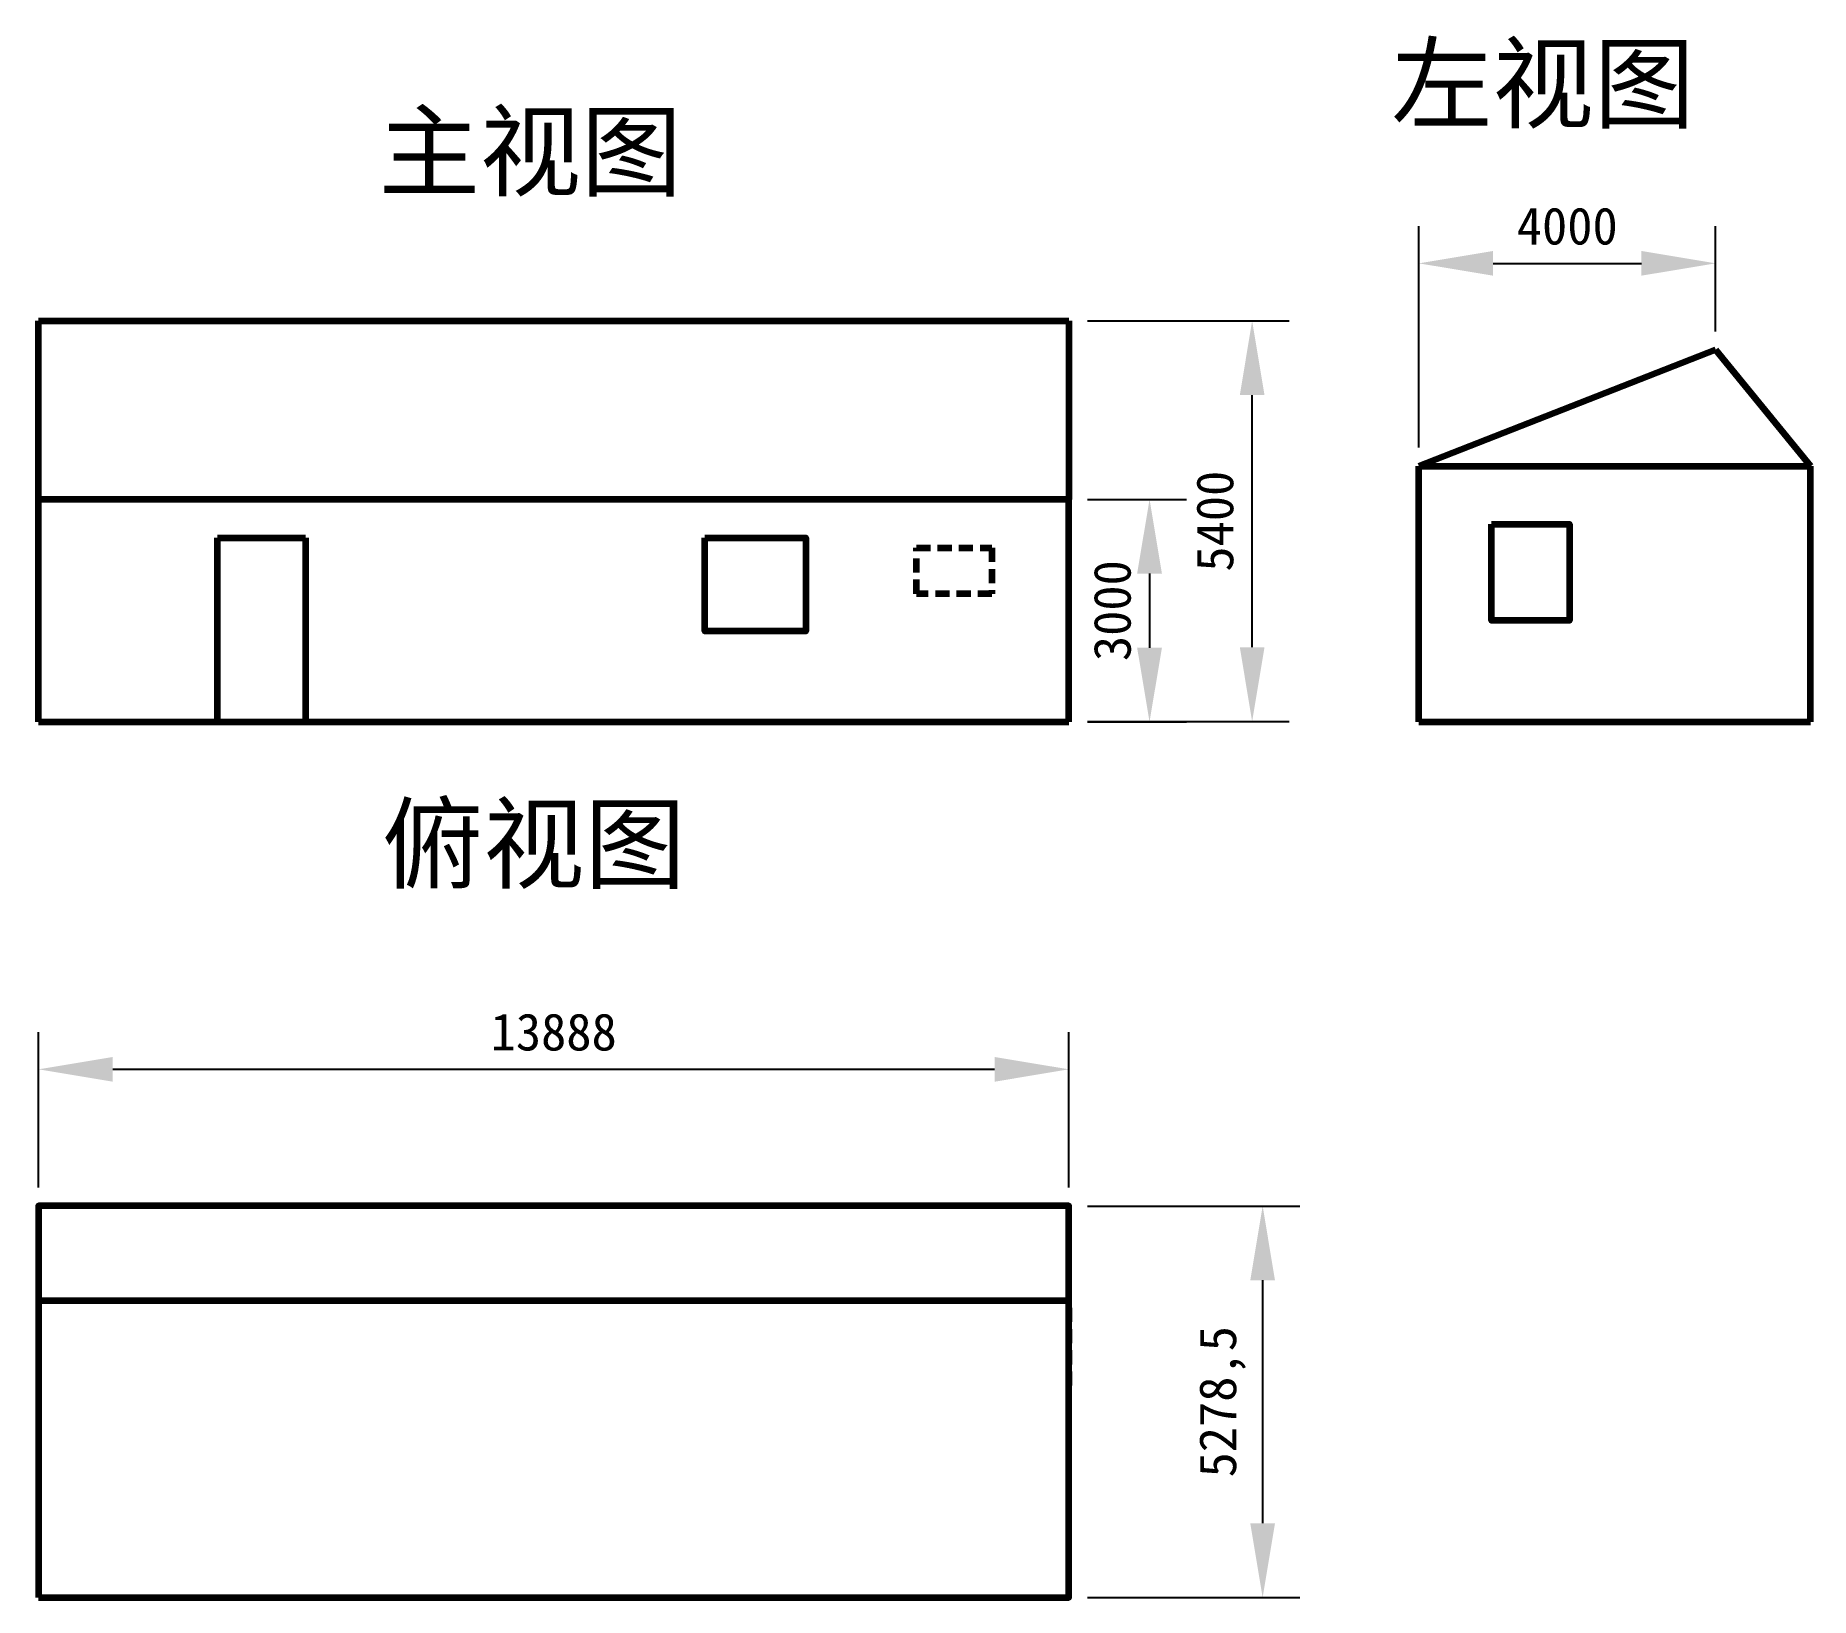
# Model space of a CAD drawing. Header units: millimetres. Extents: x -26642 to 23886, y -20132 to 21059.
# Drawn here: x -41 to 23886, y 0 to 21059 of the extents above; entities outside this region: 1.
import ezdxf

# ---------------------------------------------------------------- set-up
doc = ezdxf.new("R2010")
doc.units = ezdxf.units.MM
doc.linetypes.add('HIDDEN', pattern=[9.525, 6.35, -3.175])
doc.layers.add('图层1', color=7, linetype='Continuous', lineweight=100)
doc.layers.add('图层2', color=7, linetype='Continuous', lineweight=100)
doc.styles.get("Standard").update_dxf_attribs({"font": 'SimSun.ttf', "height": 500})
doc.dimstyles.new('ISO-25', dxfattribs={"dimscale": 400, "dimtxt": 500, "dimasz": 2.5, "dimexe": 1.25, "dimexo": 0.625, "dimtad": 1, "dimtxsty": 'Standard', "dimcen": 2.5, "dimadec": 0, "dimazin": 0, "dimtfac": 1, "dimtmove": 0, "dimatfit": 3, "dimfxl": 1, "dimarcsym": 0})

# ---------------------------------------------------------------- blocks, each defined once
blk = doc.blocks.new('*D1')
at = {"color": 0, "lineweight": -2}
for p, q in [((0, 5528), (0, 7621)), ((13888, 5528), (13888, 7621)), ((1000, 7121), (12888, 7121))]:
    blk.add_line(p, q, dxfattribs=at)
at = {"color": 0}
for points in [[(1000, 7287), (1000, 6954), (0, 7121)], [(12888, 7287), (12888, 6954), (13888, 7121)]]:
    blk.add_solid(points, dxfattribs=at)
at = {"layer": 'Defpoints', "color": 0}
for p in [(13888, 7121), (0, 5278), (13888, 5278)]:
    blk.add_point(p, dxfattribs=at)
at = {"color": 0, "lineweight": 100, "insert": (6944, 7621), "char_height": 500, "attachment_point": 5}
blk.add_mtext('13888', dxfattribs=at)
blk = doc.blocks.new('*D2')
at = {"color": 0, "lineweight": -2}
for p, q in [((14138, 5278), (17001, 5278)), ((16501, 4278), (16501, 1000)), ((14138, 0), (17001, 0))]:
    blk.add_line(p, q, dxfattribs=at)
at = {"color": 0}
for points in [[(16334, 4278), (16667, 4278), (16501, 5278)], [(16334, 1000), (16667, 1000), (16501, 0)]]:
    blk.add_solid(points, dxfattribs=at)
at = {"layer": 'Defpoints', "color": 0}
for p in [(13888, 5278), (13888, 0), (16501, 0)]:
    blk.add_point(p, dxfattribs=at)
at = {"color": 0, "lineweight": 100, "insert": (15959, 2639), "char_height": 500, "attachment_point": 5, "rotation": 90}
blk.add_mtext('5278,5', dxfattribs=at)
blk = doc.blocks.new('*D4')
at = {"color": 0, "lineweight": -2}
for p, q in [((14138, 17211), (16859, 17211)), ((16359, 12811), (16359, 16211)), ((14138, 11811), (16859, 11811))]:
    blk.add_line(p, q, dxfattribs=at)
at = {"color": 0}
for points in [[(16193, 16211), (16526, 16211), (16359, 17211)], [(16193, 12811), (16526, 12811), (16359, 11811)]]:
    blk.add_solid(points, dxfattribs=at)
at = {"layer": 'Defpoints', "color": 0}
for p in [(13888, 17211), (16359, 17211), (13888, 11811)]:
    blk.add_point(p, dxfattribs=at)
at = {"color": 0, "lineweight": 100, "insert": (15859, 14511), "char_height": 500, "attachment_point": 5, "rotation": 90}
blk.add_mtext('5400', dxfattribs=at)
blk = doc.blocks.new('*D5')
at = {"color": 0, "lineweight": -2}
for p, q in [((14138, 14805), (15476, 14805)), ((14976, 13805), (14976, 12805)), ((14138, 11805), (15476, 11805))]:
    blk.add_line(p, q, dxfattribs=at)
at = {"color": 0}
for points in [[(14809, 13805), (15143, 13805), (14976, 14805)], [(14809, 12805), (15143, 12805), (14976, 11805)]]:
    blk.add_solid(points, dxfattribs=at)
at = {"layer": 'Defpoints', "color": 0}
for p in [(13888, 14805), (13888, 11805), (14976, 11805)]:
    blk.add_point(p, dxfattribs=at)
at = {"color": 0, "lineweight": 100, "insert": (14476, 13305), "char_height": 500, "attachment_point": 5, "rotation": 90}
blk.add_mtext('3000', dxfattribs=at)
blk = doc.blocks.new('*D6')
at = {"color": 0, "lineweight": -2}
for p, q in [((18607, 15504), (18607, 18487)), ((22607, 17069), (22607, 18487)), ((19607, 17987), (21607, 17987))]:
    blk.add_line(p, q, dxfattribs=at)
at = {"color": 0}
for points in [[(19607, 18154), (19607, 17821), (18607, 17987)], [(21607, 18154), (21607, 17821), (22607, 17987)]]:
    blk.add_solid(points, dxfattribs=at)
at = {"layer": 'Defpoints', "color": 0}
for p in [(22607, 17987), (22607, 16819), (18607, 15254)]:
    blk.add_point(p, dxfattribs=at)
at = {"color": 0, "lineweight": 100, "insert": (20607, 18487), "char_height": 500, "attachment_point": 5}
blk.add_mtext('4000', dxfattribs=at)

msp = doc.modelspace()

# ---------------------------------------------------------------- linework, layer by layer
at = {"lineweight": 100}
for p, q in [((0, 11810.684), (0, 17210.684)), ((0, 17210.684), (13888, 17210.684)), ((13888, 17210.684), (13888, 14805.284)), ((22607.45, 16818.948), (18607.45, 15254.061)), ((22607.45, 16818.948), (23885.95, 15254.061)), ((18607.45, 11805.284), (18607.45, 15254.061)), ((18607.45, 15254.061), (23885.95, 15254.061)), ((23885.95, 11805.284), (23885.95, 15254.061)), ((13888, 14805.284), (-41.393, 14805.284)), ((13888, 11805.284), (13888, 14805.284)), ((2411.69, 11805.284), (2411.69, 14285.217)), ((2411.69, 14285.217), (3596.093, 14285.217)), ((3596.093, 14285.217), (3596.093, 11805.284)), ((0, 11805.284), (0, 11810.684)), ((0, 11805.284), (13888, 11805.284)), ((18607.45, 11805.284), (23885.95, 11805.284))]:
    msp.add_line(p, q, dxfattribs=at)
for points in [[(19587.243, 14469.034), (20635.281, 14469.034), (20635.281, 13172.116), (19587.243, 13172.116)], [(8979.745, 14285.217), (10343.603, 14285.217), (10343.603, 13029.663), (8979.745, 13029.663)], [(0, 0), (13888, 0), (13888, 5278.5), (0, 5278.5)]]:
    msp.add_lwpolyline(points, close=True, dxfattribs=at)
at = {"layer": '图层1', "ltscale": 30}
msp.add_line((13891.402, 3999.999), (0, 3999.999), dxfattribs=at)
at = {"layer": '图层2', "linetype": 'HIDDEN', "ltscale": 30}
msp.add_line((13888, 0), (13891.402, 3999.999), dxfattribs=at)
at = {"layer": '图层2', "linetype": 'HIDDEN', "ltscale": 1000}
msp.add_line((-26641.854, -20131.552), (-26541.854, -20131.552), dxfattribs=at)
at = {"layer": '图层2', "linetype": 'HIDDEN', "ltscale": 30}
msp.add_lwpolyline([(11833.474, 14151.596), (12850.752, 14151.596), (12850.752, 13533.43), (11833.474, 13533.43)], close=True, dxfattribs=at)

# ---------------------------------------------------------------- texts
at = {"lineweight": 100, "char_height": 1000, "attachment_point": 1}
for s, width, insert in [('左视图', 5523.26936, (18235.096, 20913.234)), ('主视图', 7155.18675, (4583.868, 19997.432)), ('俯视图', 6102.24246, (4630.043, 10662.842))]:
    msp.add_mtext_dynamic_manual_height_columns(s, width=width, gutter_width=2500, heights=[0], dxfattribs=dict(at, insert=insert))

# ---------------------------------------------------------------- dimensions: what is measured, and where the dimension line sits
at = {"lineweight": 100}
for base, p1, p2, picture, middle in [((22607.45, 17987.372), (18607.45, 15254.061), (22607.45, 16818.948), '*D6', (20607.45, 18487.372)), ((13888, 7120.549), (0, 5278.5), (13888, 5278.5), '*D1', (6944, 7620.549))]:
    dim = msp.add_linear_dim(base=base, p1=p1, p2=p2, dimstyle='ISO-25', dxfattribs=at)
    dim.commit()
    dim.dimension.update_dxf_attribs({"geometry": picture, "text_midpoint": middle})
for base, p1, p2, picture, middle in [((16359.292, 17210.684), (13888, 11810.684), (13888, 17210.684), '*D4', (15859.292, 14510.684)), ((14976.114, 11805.284), (13888, 14805.284), (13888, 11805.284), '*D5', (14476.114, 13305.284)), ((16500.505, 0), (13888, 5278.5), (13888, 0), '*D2', (15958.838, 2639.25))]:
    dim = msp.add_linear_dim(base=base, p1=p1, p2=p2, angle=90, dimstyle='ISO-25', dxfattribs=at)
    dim.commit()
    dim.dimension.update_dxf_attribs({"geometry": picture, "text_midpoint": middle})

doc.saveas('drawing.dxf')
